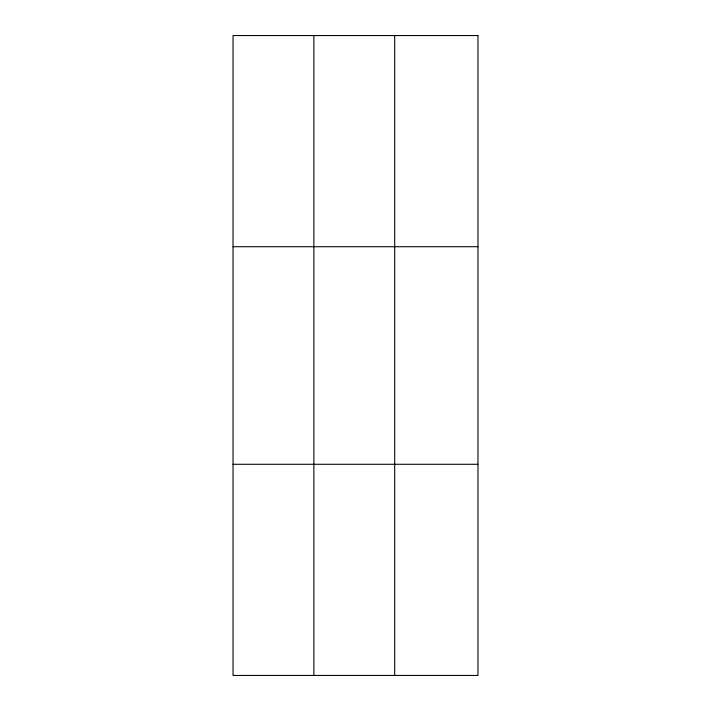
<?xml version="1.0" encoding="UTF-8"?>
<svg xmlns="http://www.w3.org/2000/svg" width="711" height="711" viewBox="0 0 711 711"><rect width="100%" height="100%" fill="white"/><g stroke="black" fill="none" stroke-linecap="round" stroke-linejoin="round"><path stroke-width="1.07" d="M313.862 675.45L313.862 35.55M394.694 675.45L394.694 35.55M233.03 246.717L477.97 246.717M233.03 464.283L477.97 464.283M477.97 35.55L477.97 675.45L233.03 675.45L233.03 35.55L477.97 35.55"/></g></svg>
